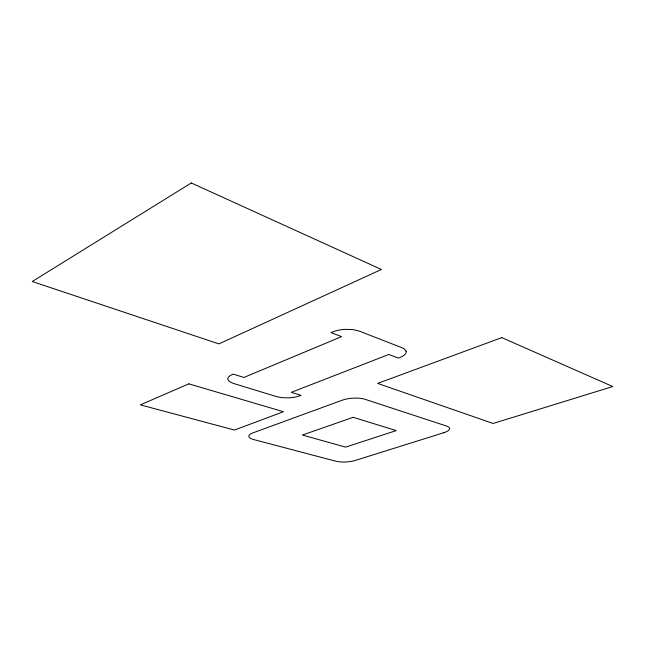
<?xml version="1.0" encoding="UTF-8"?>
<svg xmlns="http://www.w3.org/2000/svg" width="645" height="645" viewBox="0 0 645 645"><rect width="100%" height="100%" fill="white"/><g stroke="black" fill="none" stroke-linecap="round" stroke-linejoin="round"><path stroke-width="0.97" d="M443.825 432.706L355.129 460.49A13.867 4.047 -3 0 1 335.731 461.191L253.582 439.519A14.9 4.676 -1.7 0 1 252.767 432.94L342.334 400.166A16.069 5.426 -3.3 0 1 365.223 399.36L446.461 426.014A14.964 4.62 -4.6 0 1 443.816 432.706M406.132 351.243L406.092 352.573A18.794 7.103 -4.3 0 1 402.053 356.532L398.433 358.096L388.83 354.468L291.363 392.321L301.054 395.353L297.538 396.538A17.262 6.055 -2.1 0 1 288.38 397.852L282.139 397.683L276.641 396.643L233.385 383.42L229.354 381.526L227.79 379.204A17.915 6.498 -1.2 0 1 230.233 375.584L233.232 374.108L243.915 377.454L341.608 336.625L330.933 332.586L335.094 331.038A19.495 7.7 -3.4 0 1 345.865 329.329L353.041 329.603L359.128 331.046L402.109 347.768L404.157 348.792L406.132 351.243M191.283 182.962L32.25 281.518L218.897 343.898L381.405 269.481L191.283 182.962M188.816 383.848L140.32 404.867L234.458 430.046L283.437 411.712L188.816 383.848M501.802 337.617L377.656 383.404L493.127 423.467L612.75 386.532L501.802 337.617M353.186 417.315L302.352 435.044L345.639 447.122L396.256 430.594L353.186 417.315"/></g></svg>
